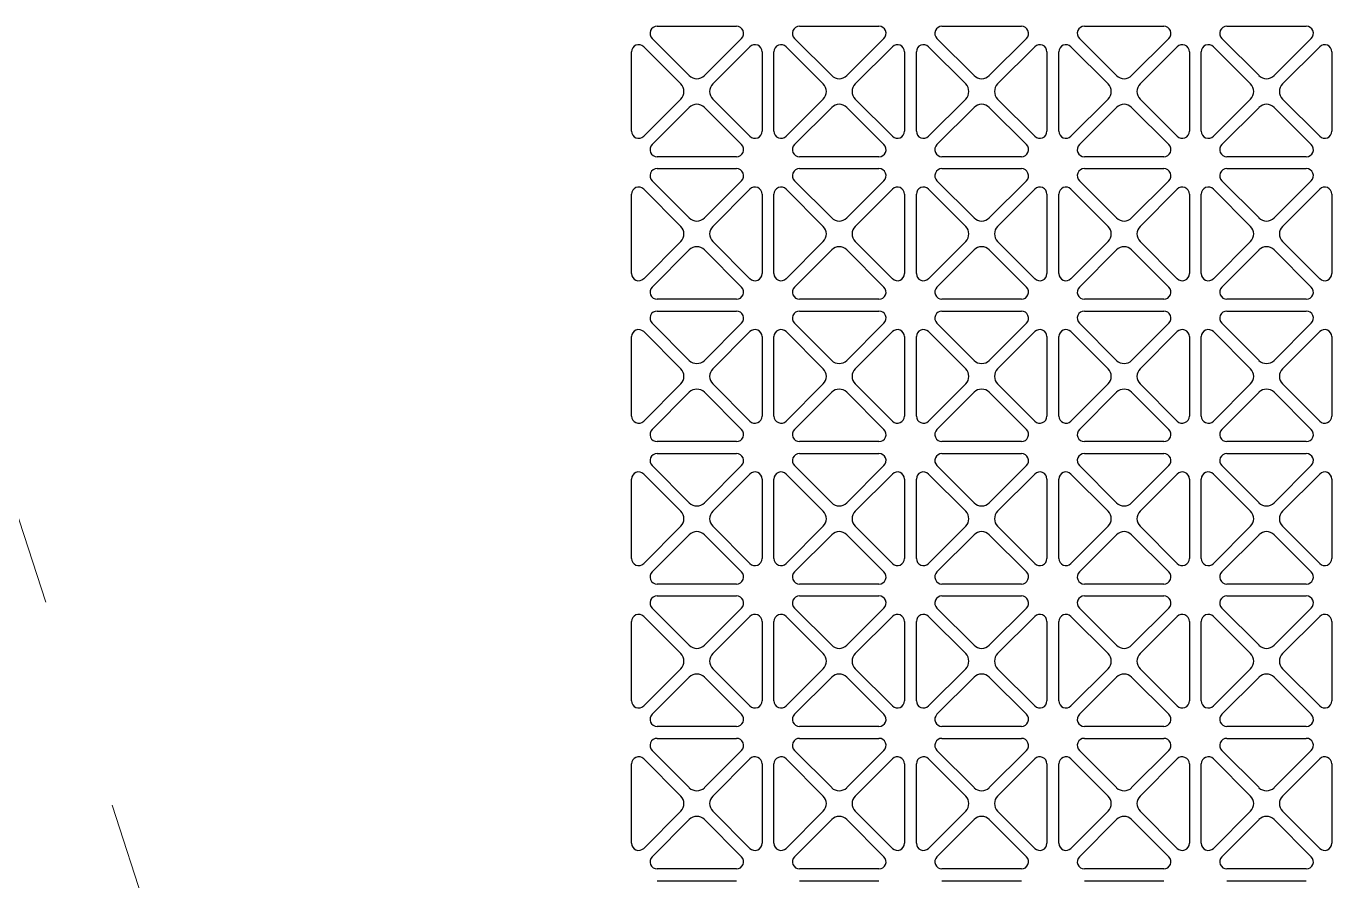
# Model space of a CAD drawing. Extents: x 59521 to 184406, y -1257 to 56672.
# Drawn here: x 68369.8 to 68590.7, y 19884.2 to 20028.2 of the extents above; entities that cross this region are included whole.
import ezdxf

# ---------------------------------------------------------------- set-up
doc = ezdxf.new("R2010")
doc.units = 0
doc.header["$MEASUREMENT"] = 0
doc.linetypes.add('ACAD_ISO03W100', pattern=[30, 12, -18])
doc.layers.get('0').update_dxf_attribs({"linetype": 'CONTINUOUS'})
doc.layers.add('THICK', color=7, linetype='CONTINUOUS', lineweight=0)
doc.layers.add('WANGKONG_0', color=7, linetype='CONTINUOUS')

# ---------------------------------------------------------------- blocks, each defined once
blk = doc.blocks.new('ju77')
at = {"layer": 'WANGKONG_0', "color": 87, "linetype": 'Continuous'}
for p, q in [((-266.73, 299), (-253.35, 299)), ((-242.73, 299), (-229.35, 299)), ((-218.73, 299), (-205.35, 299)), ((-194.73, 299), (-181.35, 299)), ((-170.73, 299), (-157.35, 299)), ((-261.31, 290.69), (-267.58, 296.95)), ((-252.5, 296.95), (-258.77, 290.69)), ((-237.31, 290.69), (-243.58, 296.95)), ((-228.5, 296.95), (-234.77, 290.69)), ((-213.31, 290.69), (-219.58, 296.95)), ((-204.5, 296.95), (-210.77, 290.69)), ((-189.31, 290.69), (-195.58, 296.95)), ((-180.5, 296.95), (-186.77, 290.69)), ((-165.31, 290.69), (-171.58, 296.95)), ((-156.5, 296.95), (-162.77, 290.69)), ((-271.04, 281.31), (-271.04, 294.69)), ((-268.99, 295.54), (-262.73, 289.27)), ((-257.35, 289.27), (-251.09, 295.54)), ((-249.04, 294.69), (-249.04, 281.31)), ((-247.04, 281.31), (-247.04, 294.69)), ((-244.99, 295.54), (-238.73, 289.27)), ((-233.35, 289.27), (-227.09, 295.54)), ((-225.04, 294.69), (-225.04, 281.31)), ((-223.04, 281.31), (-223.04, 294.69)), ((-220.99, 295.54), (-214.73, 289.27)), ((-209.35, 289.27), (-203.09, 295.54)), ((-201.04, 294.69), (-201.04, 281.31)), ((-199.04, 281.31), (-199.04, 294.69)), ((-196.99, 295.54), (-190.73, 289.27)), ((-185.35, 289.27), (-179.09, 295.54)), ((-177.04, 294.69), (-177.04, 281.31)), ((-175.04, 281.31), (-175.04, 294.69)), ((-172.99, 295.54), (-166.73, 289.27)), ((-161.35, 289.27), (-155.09, 295.54)), ((-153.04, 294.69), (-153.04, 281.31)), ((-262.73, 286.73), (-268.99, 280.46)), ((-267.58, 279.05), (-261.31, 285.31)), ((-258.77, 285.31), (-252.5, 279.05)), ((-251.09, 280.46), (-257.35, 286.73)), ((-238.73, 286.73), (-244.99, 280.46)), ((-243.58, 279.05), (-237.31, 285.31)), ((-234.77, 285.31), (-228.5, 279.05)), ((-227.09, 280.46), (-233.35, 286.73)), ((-214.73, 286.73), (-220.99, 280.46)), ((-219.58, 279.05), (-213.31, 285.31)), ((-210.77, 285.31), (-204.5, 279.05)), ((-203.09, 280.46), (-209.35, 286.73)), ((-190.73, 286.73), (-196.99, 280.46)), ((-195.58, 279.05), (-189.31, 285.31)), ((-186.77, 285.31), (-180.5, 279.05)), ((-179.09, 280.46), (-185.35, 286.73)), ((-166.73, 286.73), (-172.99, 280.46)), ((-171.58, 279.05), (-165.31, 285.31)), ((-162.77, 285.31), (-156.5, 279.05)), ((-155.09, 280.46), (-161.35, 286.73)), ((-253.35, 277), (-266.73, 277)), ((-229.35, 277), (-242.73, 277)), ((-205.35, 277), (-218.73, 277)), ((-181.35, 277), (-194.73, 277)), ((-157.35, 277), (-170.73, 277)), ((-266.73, 275), (-253.35, 275)), ((-242.73, 275), (-229.35, 275)), ((-218.73, 275), (-205.35, 275)), ((-194.73, 275), (-181.35, 275)), ((-170.73, 275), (-157.35, 275)), ((-261.31, 266.69), (-267.58, 272.95)), ((-252.5, 272.95), (-258.77, 266.69)), ((-237.31, 266.69), (-243.58, 272.95)), ((-228.5, 272.95), (-234.77, 266.69)), ((-213.31, 266.69), (-219.58, 272.95)), ((-204.5, 272.95), (-210.77, 266.69)), ((-189.31, 266.69), (-195.58, 272.95)), ((-180.5, 272.95), (-186.77, 266.69)), ((-165.31, 266.69), (-171.58, 272.95)), ((-156.5, 272.95), (-162.77, 266.69)), ((-271.04, 257.31), (-271.04, 270.69)), ((-268.99, 271.54), (-262.73, 265.27)), ((-257.35, 265.27), (-251.09, 271.54)), ((-249.04, 270.69), (-249.04, 257.31)), ((-247.04, 257.31), (-247.04, 270.69)), ((-244.99, 271.54), (-238.73, 265.27)), ((-233.35, 265.27), (-227.09, 271.54)), ((-225.04, 270.69), (-225.04, 257.31)), ((-223.04, 257.31), (-223.04, 270.69)), ((-220.99, 271.54), (-214.73, 265.27)), ((-209.35, 265.27), (-203.09, 271.54)), ((-201.04, 270.69), (-201.04, 257.31)), ((-199.04, 257.31), (-199.04, 270.69)), ((-196.99, 271.54), (-190.73, 265.27)), ((-185.35, 265.27), (-179.09, 271.54)), ((-177.04, 270.69), (-177.04, 257.31)), ((-175.04, 257.31), (-175.04, 270.69)), ((-172.99, 271.54), (-166.73, 265.27)), ((-161.35, 265.27), (-155.09, 271.54)), ((-153.04, 270.69), (-153.04, 257.31)), ((-262.73, 262.73), (-268.99, 256.46)), ((-267.58, 255.05), (-261.31, 261.31)), ((-258.77, 261.31), (-252.5, 255.05)), ((-251.09, 256.46), (-257.35, 262.73)), ((-238.73, 262.73), (-244.99, 256.46)), ((-243.58, 255.05), (-237.31, 261.31)), ((-234.77, 261.31), (-228.5, 255.05)), ((-227.09, 256.46), (-233.35, 262.73)), ((-214.73, 262.73), (-220.99, 256.46)), ((-219.58, 255.05), (-213.31, 261.31)), ((-210.77, 261.31), (-204.5, 255.05)), ((-203.09, 256.46), (-209.35, 262.73)), ((-190.73, 262.73), (-196.99, 256.46)), ((-195.58, 255.05), (-189.31, 261.31)), ((-186.77, 261.31), (-180.5, 255.05)), ((-179.09, 256.46), (-185.35, 262.73)), ((-166.73, 262.73), (-172.99, 256.46)), ((-171.58, 255.05), (-165.31, 261.31)), ((-162.77, 261.31), (-156.5, 255.05)), ((-155.09, 256.46), (-161.35, 262.73)), ((-253.35, 253), (-266.73, 253)), ((-229.35, 253), (-242.73, 253)), ((-205.35, 253), (-218.73, 253)), ((-181.35, 253), (-194.73, 253)), ((-157.35, 253), (-170.73, 253)), ((-266.73, 251), (-253.35, 251)), ((-242.73, 251), (-229.35, 251)), ((-218.73, 251), (-205.35, 251)), ((-194.73, 251), (-181.35, 251)), ((-170.73, 251), (-157.35, 251)), ((-268.99, 247.54), (-262.73, 241.27)), ((-261.31, 242.69), (-267.58, 248.95)), ((-252.5, 248.95), (-258.77, 242.69)), ((-257.35, 241.27), (-251.09, 247.54)), ((-244.99, 247.54), (-238.73, 241.27)), ((-237.31, 242.69), (-243.58, 248.95)), ((-228.5, 248.95), (-234.77, 242.69)), ((-233.35, 241.27), (-227.09, 247.54)), ((-220.99, 247.54), (-214.73, 241.27)), ((-213.31, 242.69), (-219.58, 248.95)), ((-204.5, 248.95), (-210.77, 242.69)), ((-209.35, 241.27), (-203.09, 247.54)), ((-196.99, 247.54), (-190.73, 241.27)), ((-189.31, 242.69), (-195.58, 248.95)), ((-180.5, 248.95), (-186.77, 242.69)), ((-185.35, 241.27), (-179.09, 247.54)), ((-172.99, 247.54), (-166.73, 241.27)), ((-165.31, 242.69), (-171.58, 248.95)), ((-156.5, 248.95), (-162.77, 242.69)), ((-161.35, 241.27), (-155.09, 247.54)), ((-271.04, 233.31), (-271.04, 246.69)), ((-249.04, 246.69), (-249.04, 233.31)), ((-247.04, 233.31), (-247.04, 246.69)), ((-225.04, 246.69), (-225.04, 233.31)), ((-223.04, 233.31), (-223.04, 246.69)), ((-201.04, 246.69), (-201.04, 233.31)), ((-199.04, 233.31), (-199.04, 246.69)), ((-177.04, 246.69), (-177.04, 233.31)), ((-175.04, 233.31), (-175.04, 246.69)), ((-153.04, 246.69), (-153.04, 233.31)), ((-262.73, 238.73), (-268.99, 232.46)), ((-251.09, 232.46), (-257.35, 238.73)), ((-238.73, 238.73), (-244.99, 232.46)), ((-227.09, 232.46), (-233.35, 238.73)), ((-214.73, 238.73), (-220.99, 232.46)), ((-203.09, 232.46), (-209.35, 238.73)), ((-190.73, 238.73), (-196.99, 232.46)), ((-179.09, 232.46), (-185.35, 238.73)), ((-166.73, 238.73), (-172.99, 232.46)), ((-155.09, 232.46), (-161.35, 238.73)), ((-267.58, 231.05), (-261.31, 237.31)), ((-258.77, 237.31), (-252.5, 231.05)), ((-243.58, 231.05), (-237.31, 237.31)), ((-234.77, 237.31), (-228.5, 231.05)), ((-219.58, 231.05), (-213.31, 237.31)), ((-210.77, 237.31), (-204.5, 231.05)), ((-195.58, 231.05), (-189.31, 237.31)), ((-186.77, 237.31), (-180.5, 231.05)), ((-171.58, 231.05), (-165.31, 237.31)), ((-162.77, 237.31), (-156.5, 231.05)), ((-253.35, 229), (-266.73, 229)), ((-229.35, 229), (-242.73, 229)), ((-205.35, 229), (-218.73, 229)), ((-181.35, 229), (-194.73, 229)), ((-157.35, 229), (-170.73, 229)), ((-266.73, 227), (-253.35, 227)), ((-242.73, 227), (-229.35, 227)), ((-218.73, 227), (-205.35, 227)), ((-194.73, 227), (-181.35, 227)), ((-170.73, 227), (-157.35, 227)), ((-268.99, 223.54), (-262.73, 217.27)), ((-261.31, 218.69), (-267.58, 224.95)), ((-252.5, 224.95), (-258.77, 218.69)), ((-257.35, 217.27), (-251.09, 223.54)), ((-244.99, 223.54), (-238.73, 217.27)), ((-237.31, 218.69), (-243.58, 224.95)), ((-228.5, 224.95), (-234.77, 218.69)), ((-233.35, 217.27), (-227.09, 223.54)), ((-220.99, 223.54), (-214.73, 217.27)), ((-213.31, 218.69), (-219.58, 224.95)), ((-204.5, 224.95), (-210.77, 218.69)), ((-209.35, 217.27), (-203.09, 223.54)), ((-196.99, 223.54), (-190.73, 217.27)), ((-189.31, 218.69), (-195.58, 224.95)), ((-180.5, 224.95), (-186.77, 218.69)), ((-185.35, 217.27), (-179.09, 223.54)), ((-172.99, 223.54), (-166.73, 217.27)), ((-165.31, 218.69), (-171.58, 224.95)), ((-156.5, 224.95), (-162.77, 218.69)), ((-161.35, 217.27), (-155.09, 223.54)), ((-271.04, 209.31), (-271.04, 222.69)), ((-249.04, 222.69), (-249.04, 209.31)), ((-247.04, 209.31), (-247.04, 222.69)), ((-225.04, 222.69), (-225.04, 209.31)), ((-223.04, 209.31), (-223.04, 222.69)), ((-201.04, 222.69), (-201.04, 209.31)), ((-199.04, 209.31), (-199.04, 222.69)), ((-177.04, 222.69), (-177.04, 209.31)), ((-175.04, 209.31), (-175.04, 222.69)), ((-153.04, 222.69), (-153.04, 209.31)), ((-262.73, 214.73), (-268.99, 208.46)), ((-251.09, 208.46), (-257.35, 214.73)), ((-238.73, 214.73), (-244.99, 208.46)), ((-227.09, 208.46), (-233.35, 214.73)), ((-214.73, 214.73), (-220.99, 208.46)), ((-203.09, 208.46), (-209.35, 214.73)), ((-190.73, 214.73), (-196.99, 208.46)), ((-179.09, 208.46), (-185.35, 214.73)), ((-166.73, 214.73), (-172.99, 208.46)), ((-155.09, 208.46), (-161.35, 214.73)), ((-267.58, 207.05), (-261.31, 213.31)), ((-258.77, 213.31), (-252.5, 207.05)), ((-243.58, 207.05), (-237.31, 213.31)), ((-234.77, 213.31), (-228.5, 207.05)), ((-219.58, 207.05), (-213.31, 213.31)), ((-210.77, 213.31), (-204.5, 207.05)), ((-195.58, 207.05), (-189.31, 213.31)), ((-186.77, 213.31), (-180.5, 207.05)), ((-171.58, 207.05), (-165.31, 213.31)), ((-162.77, 213.31), (-156.5, 207.05)), ((-253.35, 205), (-266.73, 205)), ((-229.35, 205), (-242.73, 205)), ((-205.35, 205), (-218.73, 205)), ((-181.35, 205), (-194.73, 205)), ((-157.35, 205), (-170.73, 205)), ((-266.73, 203), (-253.35, 203)), ((-242.73, 203), (-229.35, 203)), ((-218.73, 203), (-205.35, 203)), ((-194.73, 203), (-181.35, 203)), ((-170.73, 203), (-157.35, 203)), ((-268.99, 199.54), (-262.73, 193.27)), ((-261.31, 194.69), (-267.58, 200.95)), ((-252.5, 200.95), (-258.77, 194.69)), ((-257.35, 193.27), (-251.09, 199.54)), ((-244.99, 199.54), (-238.73, 193.27)), ((-237.31, 194.69), (-243.58, 200.95)), ((-228.5, 200.95), (-234.77, 194.69)), ((-233.35, 193.27), (-227.09, 199.54)), ((-220.99, 199.54), (-214.73, 193.27)), ((-213.31, 194.69), (-219.58, 200.95)), ((-204.5, 200.95), (-210.77, 194.69)), ((-209.35, 193.27), (-203.09, 199.54)), ((-196.99, 199.54), (-190.73, 193.27)), ((-189.31, 194.69), (-195.58, 200.95)), ((-180.5, 200.95), (-186.77, 194.69)), ((-185.35, 193.27), (-179.09, 199.54)), ((-172.99, 199.54), (-166.73, 193.27)), ((-165.31, 194.69), (-171.58, 200.95)), ((-156.5, 200.95), (-162.77, 194.69)), ((-161.35, 193.27), (-155.09, 199.54)), ((-271.04, 185.31), (-271.04, 198.69)), ((-249.04, 198.69), (-249.04, 185.31)), ((-247.04, 185.31), (-247.04, 198.69)), ((-225.04, 198.69), (-225.04, 185.31)), ((-223.04, 185.31), (-223.04, 198.69)), ((-201.04, 198.69), (-201.04, 185.31)), ((-199.04, 185.31), (-199.04, 198.69)), ((-177.04, 198.69), (-177.04, 185.31)), ((-175.04, 185.31), (-175.04, 198.69)), ((-153.04, 198.69), (-153.04, 185.31)), ((-262.73, 190.73), (-268.99, 184.46)), ((-251.09, 184.46), (-257.35, 190.73)), ((-238.73, 190.73), (-244.99, 184.46)), ((-227.09, 184.46), (-233.35, 190.73)), ((-214.73, 190.73), (-220.99, 184.46)), ((-203.09, 184.46), (-209.35, 190.73)), ((-190.73, 190.73), (-196.99, 184.46)), ((-179.09, 184.46), (-185.35, 190.73)), ((-166.73, 190.73), (-172.99, 184.46)), ((-155.09, 184.46), (-161.35, 190.73)), ((-267.58, 183.05), (-261.31, 189.31)), ((-258.77, 189.31), (-252.5, 183.05)), ((-243.58, 183.05), (-237.31, 189.31)), ((-234.77, 189.31), (-228.5, 183.05)), ((-219.58, 183.05), (-213.31, 189.31)), ((-210.77, 189.31), (-204.5, 183.05)), ((-195.58, 183.05), (-189.31, 189.31)), ((-186.77, 189.31), (-180.5, 183.05)), ((-171.58, 183.05), (-165.31, 189.31)), ((-162.77, 189.31), (-156.5, 183.05)), ((-253.35, 181), (-266.73, 181)), ((-266.73, 179), (-253.35, 179)), ((-229.35, 181), (-242.73, 181)), ((-242.73, 179), (-229.35, 179)), ((-205.35, 181), (-218.73, 181)), ((-218.73, 179), (-205.35, 179)), ((-181.35, 181), (-194.73, 181)), ((-194.73, 179), (-181.35, 179)), ((-157.35, 181), (-170.73, 181)), ((-170.73, 179), (-157.35, 179)), ((-261.31, 170.69), (-267.58, 176.95)), ((-252.5, 176.95), (-258.77, 170.69)), ((-237.31, 170.69), (-243.58, 176.95)), ((-228.5, 176.95), (-234.77, 170.69)), ((-213.31, 170.69), (-219.58, 176.95)), ((-204.5, 176.95), (-210.77, 170.69)), ((-189.31, 170.69), (-195.58, 176.95)), ((-180.5, 176.95), (-186.77, 170.69)), ((-165.31, 170.69), (-171.58, 176.95)), ((-156.5, 176.95), (-162.77, 170.69)), ((-271.04, 161.31), (-271.04, 174.69)), ((-268.99, 175.54), (-262.73, 169.27)), ((-257.35, 169.27), (-251.09, 175.54)), ((-249.04, 174.69), (-249.04, 161.31)), ((-247.04, 161.31), (-247.04, 174.69)), ((-244.99, 175.54), (-238.73, 169.27)), ((-233.35, 169.27), (-227.09, 175.54)), ((-225.04, 174.69), (-225.04, 161.31)), ((-223.04, 161.31), (-223.04, 174.69)), ((-220.99, 175.54), (-214.73, 169.27)), ((-209.35, 169.27), (-203.09, 175.54)), ((-201.04, 174.69), (-201.04, 161.31)), ((-199.04, 161.31), (-199.04, 174.69)), ((-196.99, 175.54), (-190.73, 169.27)), ((-185.35, 169.27), (-179.09, 175.54)), ((-177.04, 174.69), (-177.04, 161.31)), ((-175.04, 161.31), (-175.04, 174.69)), ((-172.99, 175.54), (-166.73, 169.27)), ((-161.35, 169.27), (-155.09, 175.54)), ((-153.04, 174.69), (-153.04, 161.31)), ((-262.73, 166.73), (-268.99, 160.46)), ((-251.09, 160.46), (-257.35, 166.73)), ((-238.73, 166.73), (-244.99, 160.46)), ((-227.09, 160.46), (-233.35, 166.73)), ((-214.73, 166.73), (-220.99, 160.46)), ((-203.09, 160.46), (-209.35, 166.73)), ((-190.73, 166.73), (-196.99, 160.46)), ((-179.09, 160.46), (-185.35, 166.73)), ((-166.73, 166.73), (-172.99, 160.46)), ((-155.09, 160.46), (-161.35, 166.73)), ((-267.58, 159.05), (-261.31, 165.31)), ((-258.77, 165.31), (-252.5, 159.05)), ((-243.58, 159.05), (-237.31, 165.31)), ((-234.77, 165.31), (-228.5, 159.05)), ((-219.58, 159.05), (-213.31, 165.31)), ((-210.77, 165.31), (-204.5, 159.05)), ((-195.58, 159.05), (-189.31, 165.31)), ((-186.77, 165.31), (-180.5, 159.05)), ((-171.58, 159.05), (-165.31, 165.31)), ((-162.77, 165.31), (-156.5, 159.05)), ((-253.35, 157), (-266.73, 157)), ((-229.35, 157), (-242.73, 157)), ((-205.35, 157), (-218.73, 157)), ((-181.35, 157), (-194.73, 157)), ((-157.35, 157), (-170.73, 157)), ((-266.73, 155), (-253.35, 155)), ((-242.73, 155), (-229.35, 155)), ((-218.73, 155), (-205.35, 155)), ((-194.73, 155), (-181.35, 155)), ((-170.73, 155), (-157.35, 155))]:
    blk.add_line(p, q, dxfattribs=at)
for centre, radius, start, end in [((-266.73, 297.8), 1.2, 90, 225), ((-253.35, 297.8), 1.2, 315, 90), ((-242.73, 297.8), 1.2, 90, 225), ((-229.35, 297.8), 1.2, 315, 90), ((-218.73, 297.8), 1.2, 90, 225), ((-205.35, 297.8), 1.2, 315, 90), ((-194.73, 297.8), 1.2, 90, 225), ((-181.35, 297.8), 1.2, 315, 90), ((-170.73, 297.8), 1.2, 90, 225), ((-157.35, 297.8), 1.2, 315, 90), ((-269.84, 294.69), 1.2, 45, 180), ((-250.24, 294.69), 1.2, 0, 135), ((-245.84, 294.69), 1.2, 45, 180), ((-226.24, 294.69), 1.2, 0, 135), ((-221.84, 294.69), 1.2, 45, 180), ((-202.24, 294.69), 1.2, 0, 135), ((-197.84, 294.69), 1.2, 45, 180), ((-178.24, 294.69), 1.2, 0, 135), ((-173.84, 294.69), 1.2, 45, 180), ((-154.24, 294.69), 1.2, 0, 135), ((-260.04, 291.96), 1.8, 225, 315), ((-236.04, 291.96), 1.8, 225, 315), ((-212.04, 291.96), 1.8, 225, 315), ((-188.04, 291.96), 1.8, 225, 315), ((-164.04, 291.96), 1.8, 225, 315), ((-264, 288), 1.8, 315, 45), ((-256.08, 288), 1.8, 135, 225), ((-240, 288), 1.8, 315, 45), ((-232.08, 288), 1.8, 135, 225), ((-216, 288), 1.8, 315, 45), ((-208.08, 288), 1.8, 135, 225), ((-192, 288), 1.8, 315, 45), ((-184.08, 288), 1.8, 135, 225), ((-168, 288), 1.8, 315, 45), ((-160.08, 288), 1.8, 135, 225), ((-260.04, 284.04), 1.8, 45, 135), ((-236.04, 284.04), 1.8, 45, 135), ((-212.04, 284.04), 1.8, 45, 135), ((-188.04, 284.04), 1.8, 45, 135), ((-164.04, 284.04), 1.8, 45, 135), ((-269.84, 281.31), 1.2, 180, 315), ((-250.24, 281.31), 1.2, 225, 0), ((-245.84, 281.31), 1.2, 180, 315), ((-226.24, 281.31), 1.2, 225, 0), ((-221.84, 281.31), 1.2, 180, 315), ((-202.24, 281.31), 1.2, 225, 0), ((-197.84, 281.31), 1.2, 180, 315), ((-178.24, 281.31), 1.2, 225, 0), ((-173.84, 281.31), 1.2, 180, 315), ((-154.24, 281.31), 1.2, 225, 0), ((-266.73, 278.2), 1.2, 135, 270), ((-253.35, 278.2), 1.2, 270, 45), ((-242.73, 278.2), 1.2, 135, 270), ((-229.35, 278.2), 1.2, 270, 45), ((-218.73, 278.2), 1.2, 135, 270), ((-205.35, 278.2), 1.2, 270, 45), ((-194.73, 278.2), 1.2, 135, 270), ((-181.35, 278.2), 1.2, 270, 45), ((-170.73, 278.2), 1.2, 135, 270), ((-157.35, 278.2), 1.2, 270, 45), ((-266.73, 273.8), 1.2, 90, 225), ((-253.35, 273.8), 1.2, 315, 90), ((-242.73, 273.8), 1.2, 90, 225), ((-229.35, 273.8), 1.2, 315, 90), ((-218.73, 273.8), 1.2, 90, 225), ((-205.35, 273.8), 1.2, 315, 90), ((-194.73, 273.8), 1.2, 90, 225), ((-181.35, 273.8), 1.2, 315, 90), ((-170.73, 273.8), 1.2, 90, 225), ((-157.35, 273.8), 1.2, 315, 90), ((-269.84, 270.69), 1.2, 45, 180), ((-250.24, 270.69), 1.2, 0, 135), ((-245.84, 270.69), 1.2, 45, 180), ((-226.24, 270.69), 1.2, 0, 135), ((-221.84, 270.69), 1.2, 45, 180), ((-202.24, 270.69), 1.2, 0, 135), ((-197.84, 270.69), 1.2, 45, 180), ((-178.24, 270.69), 1.2, 0, 135), ((-173.84, 270.69), 1.2, 45, 180), ((-154.24, 270.69), 1.2, 0, 135), ((-264, 264), 1.8, 315, 45), ((-260.04, 267.96), 1.8, 225, 315), ((-256.08, 264), 1.8, 135, 225), ((-240, 264), 1.8, 315, 45), ((-236.04, 267.96), 1.8, 225, 315), ((-232.08, 264), 1.8, 135, 225), ((-216, 264), 1.8, 315, 45), ((-212.04, 267.96), 1.8, 225, 315), ((-208.08, 264), 1.8, 135, 225), ((-192, 264), 1.8, 315, 45), ((-188.04, 267.96), 1.8, 225, 315), ((-184.08, 264), 1.8, 135, 225), ((-168, 264), 1.8, 315, 45), ((-164.04, 267.96), 1.8, 225, 315), ((-160.08, 264), 1.8, 135, 225), ((-260.04, 260.04), 1.8, 45, 135), ((-236.04, 260.04), 1.8, 45, 135), ((-212.04, 260.04), 1.8, 45, 135), ((-188.04, 260.04), 1.8, 45, 135), ((-164.04, 260.04), 1.8, 45, 135), ((-269.84, 257.31), 1.2, 180, 315), ((-250.24, 257.31), 1.2, 225, 0), ((-245.84, 257.31), 1.2, 180, 315), ((-226.24, 257.31), 1.2, 225, 0), ((-221.84, 257.31), 1.2, 180, 315), ((-202.24, 257.31), 1.2, 225, 0), ((-197.84, 257.31), 1.2, 180, 315), ((-178.24, 257.31), 1.2, 225, 0), ((-173.84, 257.31), 1.2, 180, 315), ((-154.24, 257.31), 1.2, 225, 0), ((-266.73, 254.2), 1.2, 135, 270), ((-253.35, 254.2), 1.2, 270, 45), ((-242.73, 254.2), 1.2, 135, 270), ((-229.35, 254.2), 1.2, 270, 45), ((-218.73, 254.2), 1.2, 135, 270), ((-205.35, 254.2), 1.2, 270, 45), ((-194.73, 254.2), 1.2, 135, 270), ((-181.35, 254.2), 1.2, 270, 45), ((-170.73, 254.2), 1.2, 135, 270), ((-157.35, 254.2), 1.2, 270, 45), ((-266.73, 249.8), 1.2, 90, 225), ((-253.35, 249.8), 1.2, 315, 90), ((-242.73, 249.8), 1.2, 90, 225), ((-229.35, 249.8), 1.2, 315, 90), ((-218.73, 249.8), 1.2, 90, 225), ((-205.35, 249.8), 1.2, 315, 90), ((-194.73, 249.8), 1.2, 90, 225), ((-181.35, 249.8), 1.2, 315, 90), ((-170.73, 249.8), 1.2, 90, 225), ((-157.35, 249.8), 1.2, 315, 90), ((-269.84, 246.69), 1.2, 45, 180), ((-250.24, 246.69), 1.2, 0, 135), ((-245.84, 246.69), 1.2, 45, 180), ((-226.24, 246.69), 1.2, 0, 135), ((-221.84, 246.69), 1.2, 45, 180), ((-202.24, 246.69), 1.2, 0, 135), ((-197.84, 246.69), 1.2, 45, 180), ((-178.24, 246.69), 1.2, 0, 135), ((-173.84, 246.69), 1.2, 45, 180), ((-154.24, 246.69), 1.2, 0, 135), ((-264, 240), 1.8, 315, 45), ((-260.04, 243.96), 1.8, 225, 315), ((-256.08, 240), 1.8, 135, 225), ((-240, 240), 1.8, 315, 45), ((-236.04, 243.96), 1.8, 225, 315), ((-232.08, 240), 1.8, 135, 225), ((-216, 240), 1.8, 315, 45), ((-212.04, 243.96), 1.8, 225, 315), ((-208.08, 240), 1.8, 135, 225), ((-192, 240), 1.8, 315, 45), ((-188.04, 243.96), 1.8, 225, 315), ((-184.08, 240), 1.8, 135, 225), ((-168, 240), 1.8, 315, 45), ((-164.04, 243.96), 1.8, 225, 315), ((-160.08, 240), 1.8, 135, 225), ((-260.04, 236.04), 1.8, 45, 135), ((-236.04, 236.04), 1.8, 45, 135), ((-212.04, 236.04), 1.8, 45, 135), ((-188.04, 236.04), 1.8, 45, 135), ((-164.04, 236.04), 1.8, 45, 135), ((-269.84, 233.31), 1.2, 180, 315), ((-250.24, 233.31), 1.2, 225, 0), ((-245.84, 233.31), 1.2, 180, 315), ((-226.24, 233.31), 1.2, 225, 0), ((-221.84, 233.31), 1.2, 180, 315), ((-202.24, 233.31), 1.2, 225, 0), ((-197.84, 233.31), 1.2, 180, 315), ((-178.24, 233.31), 1.2, 225, 0), ((-173.84, 233.31), 1.2, 180, 315), ((-154.24, 233.31), 1.2, 225, 0), ((-266.73, 230.2), 1.2, 135, 270), ((-253.35, 230.2), 1.2, 270, 45), ((-242.73, 230.2), 1.2, 135, 270), ((-229.35, 230.2), 1.2, 270, 45), ((-218.73, 230.2), 1.2, 135, 270), ((-205.35, 230.2), 1.2, 270, 45), ((-194.73, 230.2), 1.2, 135, 270), ((-181.35, 230.2), 1.2, 270, 45), ((-170.73, 230.2), 1.2, 135, 270), ((-157.35, 230.2), 1.2, 270, 45), ((-266.73, 225.8), 1.2, 90, 225), ((-253.35, 225.8), 1.2, 315, 90), ((-242.73, 225.8), 1.2, 90, 225), ((-229.35, 225.8), 1.2, 315, 90), ((-218.73, 225.8), 1.2, 90, 225), ((-205.35, 225.8), 1.2, 315, 90), ((-194.73, 225.8), 1.2, 90, 225), ((-181.35, 225.8), 1.2, 315, 90), ((-170.73, 225.8), 1.2, 90, 225), ((-157.35, 225.8), 1.2, 315, 90), ((-269.84, 222.69), 1.2, 45, 180), ((-250.24, 222.69), 1.2, 0, 135), ((-245.84, 222.69), 1.2, 45, 180), ((-226.24, 222.69), 1.2, 0, 135), ((-221.84, 222.69), 1.2, 45, 180), ((-202.24, 222.69), 1.2, 0, 135), ((-197.84, 222.69), 1.2, 45, 180), ((-178.24, 222.69), 1.2, 0, 135), ((-173.84, 222.69), 1.2, 45, 180), ((-154.24, 222.69), 1.2, 0, 135), ((-264, 216), 1.8, 315, 45), ((-260.04, 219.96), 1.8, 225, 315), ((-256.08, 216), 1.8, 135, 225), ((-240, 216), 1.8, 315, 45), ((-236.04, 219.96), 1.8, 225, 315), ((-232.08, 216), 1.8, 135, 225), ((-216, 216), 1.8, 315, 45), ((-212.04, 219.96), 1.8, 225, 315), ((-208.08, 216), 1.8, 135, 225), ((-192, 216), 1.8, 315, 45), ((-188.04, 219.96), 1.8, 225, 315), ((-184.08, 216), 1.8, 135, 225), ((-168, 216), 1.8, 315, 45), ((-164.04, 219.96), 1.8, 225, 315), ((-160.08, 216), 1.8, 135, 225), ((-260.04, 212.04), 1.8, 45, 135), ((-236.04, 212.04), 1.8, 45, 135), ((-212.04, 212.04), 1.8, 45, 135), ((-188.04, 212.04), 1.8, 45, 135), ((-164.04, 212.04), 1.8, 45, 135), ((-269.84, 209.31), 1.2, 180, 315), ((-250.24, 209.31), 1.2, 225, 0), ((-245.84, 209.31), 1.2, 180, 315), ((-226.24, 209.31), 1.2, 225, 0), ((-221.84, 209.31), 1.2, 180, 315), ((-202.24, 209.31), 1.2, 225, 0), ((-197.84, 209.31), 1.2, 180, 315), ((-178.24, 209.31), 1.2, 225, 0), ((-173.84, 209.31), 1.2, 180, 315), ((-154.24, 209.31), 1.2, 225, 0), ((-266.73, 206.2), 1.2, 135, 270), ((-253.35, 206.2), 1.2, 270, 45), ((-242.73, 206.2), 1.2, 135, 270), ((-229.35, 206.2), 1.2, 270, 45), ((-218.73, 206.2), 1.2, 135, 270), ((-205.35, 206.2), 1.2, 270, 45), ((-194.73, 206.2), 1.2, 135, 270), ((-181.35, 206.2), 1.2, 270, 45), ((-170.73, 206.2), 1.2, 135, 270), ((-157.35, 206.2), 1.2, 270, 45), ((-266.73, 201.8), 1.2, 90, 225), ((-253.35, 201.8), 1.2, 315, 90), ((-242.73, 201.8), 1.2, 90, 225), ((-229.35, 201.8), 1.2, 315, 90), ((-218.73, 201.8), 1.2, 90, 225), ((-205.35, 201.8), 1.2, 315, 90), ((-194.73, 201.8), 1.2, 90, 225), ((-181.35, 201.8), 1.2, 315, 90), ((-170.73, 201.8), 1.2, 90, 225), ((-157.35, 201.8), 1.2, 315, 90), ((-269.84, 198.69), 1.2, 45, 180), ((-250.24, 198.69), 1.2, 0, 135), ((-245.84, 198.69), 1.2, 45, 180), ((-226.24, 198.69), 1.2, 0, 135), ((-221.84, 198.69), 1.2, 45, 180), ((-202.24, 198.69), 1.2, 0, 135), ((-197.84, 198.69), 1.2, 45, 180), ((-178.24, 198.69), 1.2, 0, 135), ((-173.84, 198.69), 1.2, 45, 180), ((-154.24, 198.69), 1.2, 0, 135), ((-260.04, 195.96), 1.8, 225, 315), ((-236.04, 195.96), 1.8, 225, 315), ((-212.04, 195.96), 1.8, 225, 315), ((-188.04, 195.96), 1.8, 225, 315), ((-164.04, 195.96), 1.8, 225, 315), ((-264, 192), 1.8, 315, 45), ((-256.08, 192), 1.8, 135, 225), ((-240, 192), 1.8, 315, 45), ((-232.08, 192), 1.8, 135, 225), ((-216, 192), 1.8, 315, 45), ((-208.08, 192), 1.8, 135, 225), ((-192, 192), 1.8, 315, 45), ((-184.08, 192), 1.8, 135, 225), ((-168, 192), 1.8, 315, 45), ((-160.08, 192), 1.8, 135, 225), ((-260.04, 188.04), 1.8, 45, 135), ((-236.04, 188.04), 1.8, 45, 135), ((-212.04, 188.04), 1.8, 45, 135), ((-188.04, 188.04), 1.8, 45, 135), ((-164.04, 188.04), 1.8, 45, 135), ((-269.84, 185.31), 1.2, 180, 315), ((-250.24, 185.31), 1.2, 225, 0), ((-245.84, 185.31), 1.2, 180, 315), ((-226.24, 185.31), 1.2, 225, 0), ((-221.84, 185.31), 1.2, 180, 315), ((-202.24, 185.31), 1.2, 225, 0), ((-197.84, 185.31), 1.2, 180, 315), ((-178.24, 185.31), 1.2, 225, 0), ((-173.84, 185.31), 1.2, 180, 315), ((-154.24, 185.31), 1.2, 225, 0), ((-266.73, 182.2), 1.2, 135, 270), ((-253.35, 182.2), 1.2, 270, 45), ((-242.73, 182.2), 1.2, 135, 270), ((-229.35, 182.2), 1.2, 270, 45), ((-218.73, 182.2), 1.2, 135, 270), ((-205.35, 182.2), 1.2, 270, 45), ((-194.73, 182.2), 1.2, 135, 270), ((-181.35, 182.2), 1.2, 270, 45), ((-170.73, 182.2), 1.2, 135, 270), ((-157.35, 182.2), 1.2, 270, 45), ((-266.73, 177.8), 1.2, 90, 225), ((-253.35, 177.8), 1.2, 315, 90), ((-242.73, 177.8), 1.2, 90, 225), ((-229.35, 177.8), 1.2, 315, 90), ((-218.73, 177.8), 1.2, 90, 225), ((-205.35, 177.8), 1.2, 315, 90), ((-194.73, 177.8), 1.2, 90, 225), ((-181.35, 177.8), 1.2, 315, 90), ((-170.73, 177.8), 1.2, 90, 225), ((-157.35, 177.8), 1.2, 315, 90), ((-269.84, 174.69), 1.2, 45, 180), ((-250.24, 174.69), 1.2, 0, 135), ((-245.84, 174.69), 1.2, 45, 180), ((-226.24, 174.69), 1.2, 0, 135), ((-221.84, 174.69), 1.2, 45, 180), ((-202.24, 174.69), 1.2, 0, 135), ((-197.84, 174.69), 1.2, 45, 180), ((-178.24, 174.69), 1.2, 0, 135), ((-173.84, 174.69), 1.2, 45, 180), ((-154.24, 174.69), 1.2, 0, 135), ((-260.04, 171.96), 1.8, 225, 315), ((-236.04, 171.96), 1.8, 225, 315), ((-212.04, 171.96), 1.8, 225, 315), ((-188.04, 171.96), 1.8, 225, 315), ((-164.04, 171.96), 1.8, 225, 315), ((-264, 168), 1.8, 315, 45), ((-256.08, 168), 1.8, 135, 225), ((-240, 168), 1.8, 315, 45), ((-232.08, 168), 1.8, 135, 225), ((-216, 168), 1.8, 315, 45), ((-208.08, 168), 1.8, 135, 225), ((-192, 168), 1.8, 315, 45), ((-184.08, 168), 1.8, 135, 225), ((-168, 168), 1.8, 315, 45), ((-160.08, 168), 1.8, 135, 225), ((-260.04, 164.04), 1.8, 45, 135), ((-236.04, 164.04), 1.8, 45, 135), ((-212.04, 164.04), 1.8, 45, 135), ((-188.04, 164.04), 1.8, 45, 135), ((-164.04, 164.04), 1.8, 45, 135), ((-269.84, 161.31), 1.2, 180, 315), ((-250.24, 161.31), 1.2, 225, 0), ((-245.84, 161.31), 1.2, 180, 315), ((-226.24, 161.31), 1.2, 225, 0), ((-221.84, 161.31), 1.2, 180, 315), ((-202.24, 161.31), 1.2, 225, 0), ((-197.84, 161.31), 1.2, 180, 315), ((-178.24, 161.31), 1.2, 225, 0), ((-173.84, 161.31), 1.2, 180, 315), ((-154.24, 161.31), 1.2, 225, 0), ((-266.73, 158.2), 1.2, 135, 270), ((-253.35, 158.2), 1.2, 270, 45), ((-242.73, 158.2), 1.2, 135, 270), ((-229.35, 158.2), 1.2, 270, 45), ((-218.73, 158.2), 1.2, 135, 270), ((-205.35, 158.2), 1.2, 270, 45), ((-194.73, 158.2), 1.2, 135, 270), ((-181.35, 158.2), 1.2, 270, 45), ((-170.73, 158.2), 1.2, 135, 270), ((-157.35, 158.2), 1.2, 270, 45)]:
    blk.add_arc(centre, radius, start, end, dxfattribs=at)
blk = doc.blocks.new('ETRYRTERRTERWDDASW')
at = {"layer": 'THICK', "color": 1, "linetype": 'ACAD_ISO03W100', "ltscale": 2}
blk.add_line((214128.38, 51356.57), (213334.9, 48924.57), dxfattribs=at)

msp = doc.modelspace()

# ---------------------------------------------------------------- block references
at = {"xscale": -1}
msp.add_blockref('ETRYRTERRTERWDDASW', (282382.331, -31060.397), dxfattribs=at)
msp.add_blockref('ju77', (68742.779, 19729.172))

doc.saveas('drawing.dxf')
